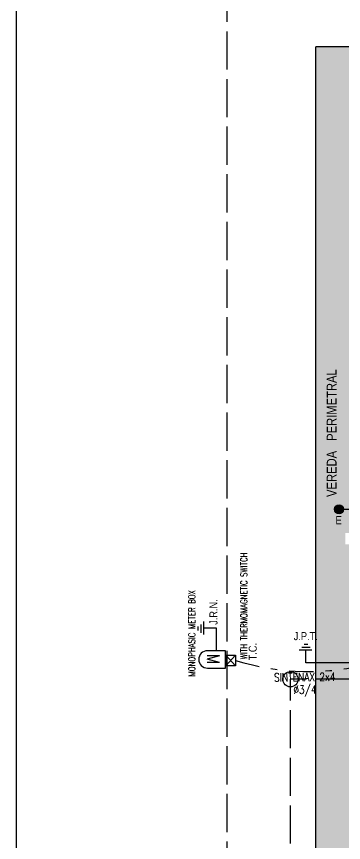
# Model space of a CAD drawing. Header units: millimetres. Extents: x 221 to 543, y -43 to 148.
# Drawn here: x 481.31 to 486.45, y 2.57 to 15.57 of the extents above; entities that cross this region are included whole.
import ezdxf
from ezdxf.enums import TextEntityAlignment as Align

# ---------------------------------------------------------------- set-up
doc = ezdxf.new("R2010")
doc.units = ezdxf.units.MM
doc.linetypes.add('ACAD_ISO02W100', pattern=[15, 12, -3])
doc.linetypes.add('DASHDOT', pattern=[25.4, 12.7, -6.35, 0, -6.35])
for name, color, linetype in [('10-INST-ELEC-SIMB', 1, 'Continuous'), ('10-INST-ELEC-TEXT', 7, 'Continuous'), ('10-SOLADOS', 15, 'Continuous'), ('electricidad de adad', 20, 'Continuous')]:
    doc.layers.add(name, color=color, linetype=linetype)
doc.styles.add('gardel', font='ARIALN.TTF')
doc.styles.add('NARROW', font='ARIALN.TTF')
doc.styles.add('ROMANS', font='romans.shx', dxfattribs={"width": 0.85})

# ---------------------------------------------------------------- blocks, each defined once
blk = doc.blocks.new('ELE-TEX')
at = {"style": 'ROMANS', "width": 0.8}
for tag, p in [('COND', (0.004, 0.162)), ('CANO', (0.004, -0.16))]:
    blk.add_attdef(tag, text='', height=0.2, dxfattribs=at).set_placement(p, align=Align.MIDDLE)

msp = doc.modelspace()

# ---------------------------------------------------------------- hatches: boundary and pattern name
h = msp.add_hatch()
h.set_pattern_fill('AR-CONC', color=252, scale=0.002, style=0)
h.set_pattern_definition([(50, (204.8708, -80.8872), (0.36436934, -0.03187817), [0.0381, -0.4191]), (355, (204.8708, -80.8872), (-0.07048565, 0.3821133), [0.03048, -0.33528]), (100.451, (204.90116, -80.88986), (0.293885, 0.35023338), [0.03238, -0.35618]), (46.1842, (204.8708, -80.7856), (0.5421581, -0.08408466), [0.05715, -0.62865]), (96.6356, (204.91597, -80.7926), (0.4748085, 0.4948511), [0.04857, -0.53427]), (351.184, (204.8708, -80.7856), (0.4748092, 0.4948502), [0.04572, -0.50292]), (21, (204.9216, -80.811), (0.30322976, -0.20453104), [0.0381, -0.4191]), (326, (204.9216, -80.811), (0.12360406, 0.36837593), [0.03048, -0.33528]), (71.4514, (204.94686, -80.82805), (0.426833, 0.1638457), [0.03238, -0.35618]), (37.5, (204.87079, -80.8872), (0.006177207, 0.16911008), [0, -0.331216, 0, -0.34036, 0, -0.33655]), (7.5, (204.8708, -80.8872), (0.13363933, 0.20036115), [0, -0.194056, 0, -0.323596, 0, -0.12827]), (327.5, (204.75751, -80.8872), (0.27118119, -0.01145749), [0, -0.127, 0, -0.39624, 0, -0.52578]), (317.5, (204.7067, -80.8872), (0.29625836, 0.05085298), [0, -0.1651, 0, -0.263144, 0, -0.37338])])
h.paths.add_polyline_path([(486.617, 13.204), (486.567, 13.204), (486.567, 14.804), (486.617, 14.804), (486.617, 15.086), (486.017, 15.086), (486.017, 5.136), (486.617, 5.136), (486.617, 5.19), (486.567, 5.19), (486.567, 5.89), (486.617, 5.89), (486.617, 5.945), (486.617, 6.745), (486.617, 7.259), (486.482, 7.259), (486.482, 7.439), (486.617, 7.439), (486.617, 8.15), (486.567, 8.15), (486.567, 9.75), (486.617, 9.75), (486.617, 10.322), (486.567, 10.322), (486.567, 11.922), (486.617, 11.922)])
h.paths.add_polyline_path([(495.671, -2.864), (495.471, -2.864), (495.37, -2.864), (495.37, -2.914), (493.77, -2.914), (493.77, -2.864), (493.438, -2.864), (492.638, -2.864), (492.332, -2.864), (491.727, -2.864), (491.727, -2.914), (490.127, -2.914), (490.127, -2.864), (489.446, -2.864), (489.158, -2.577), (487.883, -1.302), (487.578, -0.997), (487.542, -1.032), (486.567, -0.057), (486.567, 3.161), (486.617, 3.161), (486.617, 4.291), (486.567, 4.291), (486.567, 4.691), (486.617, 4.691), (486.617, 5.136), (486.017, 5.136), (486.017, -0.285), (489.197, -3.464), (495.671, -3.464)])
h.paths.add_polyline_path([(494.734, -3.579), (494.734, -3.15), (494.962, -3.15), (494.962, -3.579)], flags=9)
h.paths.add_polyline_path([(490.374, -3.377), (491.579, -3.377), (491.579, -3.146), (490.374, -3.146)], flags=24)
h.paths.add_polyline_path([(489.492, -3.377), (490.296, -3.377), (490.296, -3.146), (489.492, -3.146)], flags=24)
h.paths.add_polyline_path([(486.234, 4.377), (486.527, 4.377), (486.527, 4.609), (486.234, 4.609)], flags=24)
h.paths.add_polyline_path([(486.38, 8.848), (486.38, 10.053), (486.149, 10.053), (486.149, 8.848)], flags=24)
h.paths.add_polyline_path([(486.38, 7.966), (486.38, 8.77), (486.149, 8.77), (486.149, 7.966)], flags=24)
h.paths.add_polyline_path([(485.677, 5.365), (486.591, 5.365), (486.591, 5.604), (485.677, 5.604)], flags=9)
h.paths.add_polyline_path([(486.331, 6.248), (486.626, 6.248), (486.626, 6.484), (486.331, 6.484)], flags=9)
at = {"layer": 'electricidad de adad'}
msp.add_hatch(color=0, dxfattribs=at).paths.add_polyline_path([(486.451, 7.811, 1), (486.311, 7.811, 1)])

# ---------------------------------------------------------------- linework, layer by layer
at = {"color": 252, "linetype": 'ACAD_ISO02W100', "ltscale": 0.05}
for p, q in [((484.617, 21.332), (484.617, -1.342)), ((485.617, -0.45), (485.617, 5.136)), ((486.617, 5.136), (485.617, 5.136))]:
    msp.add_line(p, q, dxfattribs=at)
for p in [(486.017, -0.285), (486.617, 15.086)]:
    msp.add_line(p, (486.017, 15.086))
at = {"color": 2}
msp.add_lwpolyline([(481.311, 22.836), (519.989, 22.836), (519.989, -8.655), (481.311, -8.655)], close=True, dxfattribs=at)
msp.add_circle((485.617, 5.136), 0.12, dxfattribs=at)
at = {"layer": '10-INST-ELEC-SIMB'}
for p, q in [((484.207, 6), (484.207, 5.869)), ((484.25, 6.044), (484.25, 5.843)), ((484.163, 5.965), (484.163, 5.904)), ((484.454, 5.939), (484.25, 5.939)), ((484.454, 5.585), (484.454, 5.939))]:
    msp.add_line(p, q, dxfattribs=at)
at = {"layer": 'electricidad de adad', "color": 0}
msp.add_line((486.381, 7.811), (486.601, 7.811), dxfattribs=at)
at = {"layer": 'electricidad de adad'}
for p, q in [((485.753, 5.6), (485.954, 5.6)), ((485.797, 5.643), (485.928, 5.643)), ((485.832, 5.687), (485.893, 5.687)), ((485.858, 5.395), (485.858, 5.6)), ((484.597, 5.585), (484.312, 5.585)), ((484.597, 5.312), (484.597, 5.585)), ((484.755, 5.518), (484.6, 5.35)), ((484.755, 5.35), (484.6, 5.518)), ((484.6, 5.518), (484.755, 5.518)), ((484.6, 5.35), (484.6, 5.518)), ((484.755, 5.518), (484.755, 5.35)), ((484.755, 5.35), (484.6, 5.35)), ((486.868, 5.395), (485.858, 5.395)), ((484.312, 5.312), (484.597, 5.312))]:
    msp.add_line(p, q, dxfattribs=at)
at = {"layer": 'electricidad de adad', "color": 0}
msp.add_circle((486.381, 7.811), 0.07, dxfattribs=at)
at = {"layer": 'electricidad de adad'}
msp.add_arc((484.312, 5.449), 0.136, 90, 270, dxfattribs=at)
at = {"layer": 'electricidad de adad', "linetype": 'DASHDOT', "ltscale": 0.03}
msp.add_arc((485.897, 9.041), 3.783, 252.4313, 285.4754, dxfattribs=at)

# ---------------------------------------------------------------- block references
at = {"layer": '10-INST-ELEC-TEXT', "ltscale": 20, "xscale": 0.6465540327463004, "yscale": 0.6465540327463004, "zscale": 0.6465540327463004, "rotation": 0.7263409968489389}
msp.add_blockref('ELE-TEX', (485.841, 5.067), dxfattribs=at).add_auto_attribs({'COND': 'SINTENAX 2x4', 'CANO': '%%C3/4'})

# ---------------------------------------------------------------- texts
at = {"style": 'NARROW'}
msp.add_text('E', height=0.132, dxfattribs=at).set_placement((486.324, 7.574, 2.411))
at = {"layer": '10-SOLADOS', "color": 7, "ltscale": 0.1, "style": 'gardel'}
for tag, p in [('PERIMETRAL', (486.265, 9.451)), ('VEREDA', (486.265, 8.368))]:
    msp.add_attdef(tag, text='', height=0.154, rotation=90, dxfattribs=at).set_placement(p, align=Align.MIDDLE)
at = {"layer": 'electricidad de adad', "color": 7, "style": 'ROMANS', "width": 0.8}
for s, p in [('WITH THERMOMAGNETIC SWITCH', (484.935, 5.451)), ('MONOPHASIC METER BOX', (484.117, 5.179))]:
    msp.add_text(s, height=0.1008, rotation=90, dxfattribs=at).set_placement(p)
at = {"layer": 'electricidad de adad', "color": 7, "style": 'NARROW'}
for s, p in [('J.R.N.', (484.47, 5.994)), ('T.C.', (485.087, 5.435))]:
    msp.add_text(s, height=0.126, rotation=90, dxfattribs=at).set_placement(p)
msp.add_text('J.P.T.', height=0.126, dxfattribs=at).set_placement((485.669, 5.752))
at = {"layer": 'electricidad de adad', "style": 'ROMANS', "width": 0.8}
msp.add_text('M', height=0.192, rotation=270, dxfattribs=at).set_placement((484.309, 5.532))

doc.saveas('drawing.dxf')
